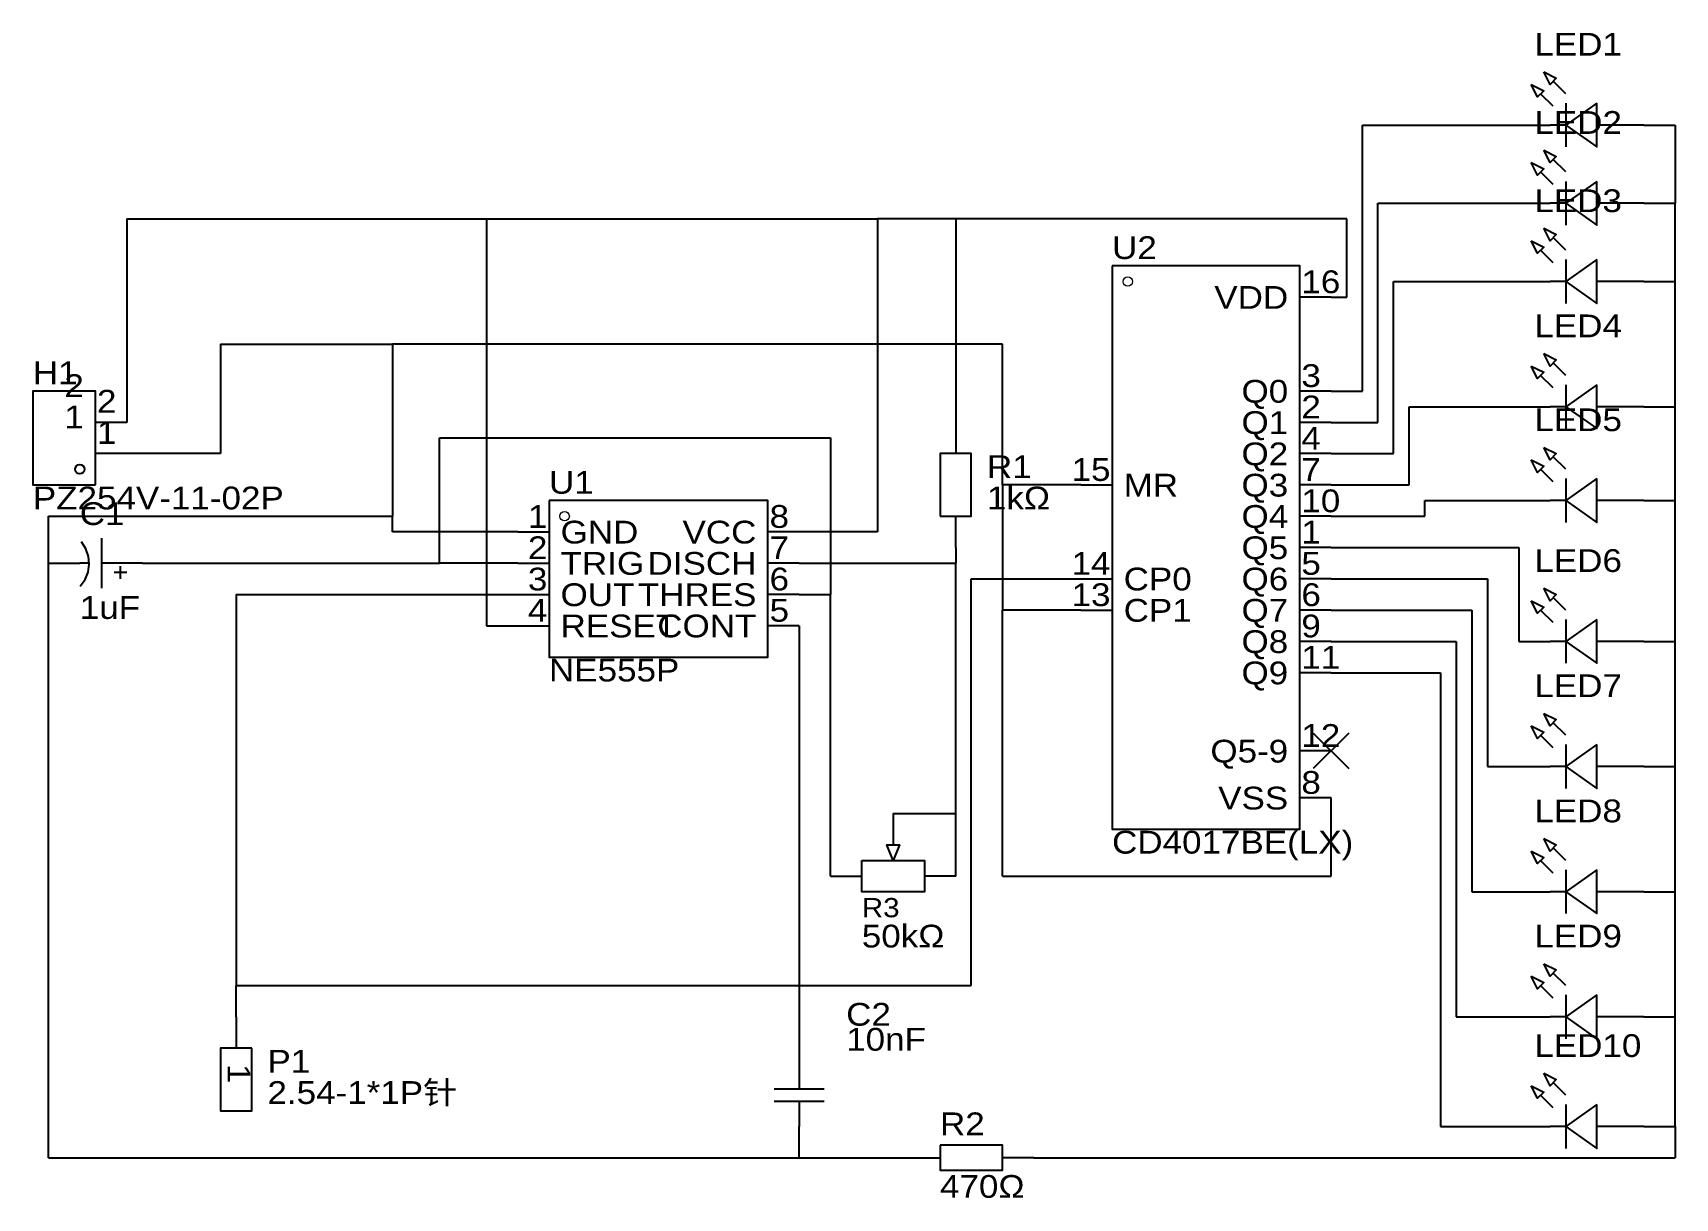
# Model space of a CAD drawing. Header units: millimetres. Extents: x 18 to 151, y 86 to 180.
import ezdxf
from ezdxf.enums import TextEntityAlignment as Align

# ---------------------------------------------------------------- set-up
doc = ezdxf.new("R2010")
doc.units = ezdxf.units.MM
doc.header["$MEASUREMENT"] = 0
doc.styles.get("Standard").update_dxf_attribs({"font": 'arial.ttf'})

msp = doc.modelspace()

# ---------------------------------------------------------------- linework, layer by layer
at = {"color": 1, "true_color": 0xa00000}
for points in [[(139.45, 176.02), (140.46, 175.51), (139.95, 175.01)], [(140.46, 177.04), (141.48, 176.53), (140.97, 176.02)], [(144.78, 174.5), (142.24, 172.72), (144.78, 170.94)], [(140.46, 170.69), (141.48, 170.18), (140.97, 169.67)], [(139.45, 169.67), (140.46, 169.16), (139.95, 168.66)], [(144.78, 168.15), (142.24, 166.37), (144.78, 164.59)], [(140.46, 164.34), (141.48, 163.83), (140.97, 163.32)], [(139.45, 163.32), (140.46, 162.81), (139.95, 162.31)], [(144.78, 161.8), (142.24, 160.02), (144.78, 158.24)], [(105.41, 161.29), (105.41, 115.57), (120.65, 115.57), (120.65, 161.29)], [(140.46, 154.18), (141.48, 153.67), (140.97, 153.16)], [(139.45, 153.16), (140.46, 152.65), (139.95, 152.15)], [(22.86, 143.51), (22.86, 151.13), (17.78, 151.13), (17.78, 143.51)], [(144.78, 151.64), (142.24, 149.86), (144.78, 148.08)], [(91.44, 140.97), (93.98, 140.97), (93.98, 146.05), (91.44, 146.05)], [(139.45, 145.54), (140.46, 145.03), (139.95, 144.53)], [(140.46, 146.56), (141.48, 146.05), (140.97, 145.54)], [(144.78, 144.02), (142.24, 142.24), (144.78, 140.46)], [(59.69, 142.24), (59.69, 129.54), (77.47, 129.54), (77.47, 142.24)], [(140.46, 135.13), (141.48, 134.62), (140.97, 134.11)], [(139.45, 134.11), (140.46, 133.6), (139.95, 133.1)], [(144.78, 132.59), (142.24, 130.81), (144.78, 129.03)], [(140.46, 124.97), (141.48, 124.46), (140.97, 123.95)], [(139.45, 123.95), (140.46, 123.44), (139.95, 122.94)], [(144.78, 122.43), (142.24, 120.65), (144.78, 118.87)], [(140.46, 114.81), (141.48, 114.3), (140.97, 113.79)], [(87.63, 113.03), (87.12, 114.3), (88.14, 114.3)], [(139.45, 113.79), (140.46, 113.28), (139.95, 112.78)], [(85.09, 113.03), (90.17, 113.03), (90.17, 110.49), (85.09, 110.49)], [(144.78, 112.27), (142.24, 110.49), (144.78, 108.71)], [(140.46, 104.65), (141.48, 104.14), (140.97, 103.63)], [(139.45, 103.63), (140.46, 103.12), (139.95, 102.62)], [(144.78, 102.11), (142.24, 100.33), (144.78, 98.55)], [(35.56, 97.79), (33.02, 97.79), (33.02, 92.71), (35.56, 92.71)], [(139.45, 94.74), (140.46, 94.23), (139.95, 93.73)], [(140.46, 95.76), (141.48, 95.25), (140.97, 94.74)], [(144.78, 93.22), (142.24, 91.44), (144.78, 89.66)], [(91.44, 89.92), (91.44, 87.88), (96.52, 87.88), (96.52, 89.92)]]:
    msp.add_lwpolyline(points, close=True, dxfattribs=at)
for points in [[(142.24, 175.26), (141.22, 176.28)], [(141.22, 174.24), (140.21, 175.26)], [(142.24, 174.5), (142.24, 170.94)], [(142.24, 172.72), (140.97, 172.72)], [(146.05, 172.72), (144.78, 172.72)], [(142.24, 168.91), (141.22, 169.93)], [(141.22, 167.89), (140.21, 168.91)], [(142.24, 168.15), (142.24, 164.59)], [(142.24, 166.37), (140.97, 166.37)], [(146.05, 166.37), (144.78, 166.37)], [(142.24, 162.56), (141.22, 163.58)], [(141.22, 161.54), (140.21, 162.56)], [(142.24, 161.8), (142.24, 158.24)], [(142.24, 160.02), (140.97, 160.02)], [(146.05, 160.02), (144.78, 160.02)], [(142.24, 152.4), (141.22, 153.42)], [(141.22, 151.38), (140.21, 152.4)], [(142.24, 151.64), (142.24, 148.08)], [(142.24, 149.86), (140.97, 149.86)], [(146.05, 149.86), (144.78, 149.86)], [(142.24, 144.78), (141.22, 145.8)], [(141.22, 143.76), (140.21, 144.78)], [(142.24, 144.02), (142.24, 140.46)], [(142.24, 142.24), (140.97, 142.24)], [(146.05, 142.24), (144.78, 142.24)], [(21.62, 135.3), (22.02, 135.84), (22.26, 136.44), (22.35, 137.08), (22.3, 137.71), (22.09, 138.33), (21.74, 138.89)], [(23.37, 135.13), (23.37, 139.19)], [(22.35, 137.16), (21.59, 137.16)], [(24.13, 137.16), (23.37, 137.16)], [(25.4, 136.4), (24.38, 136.4)], [(24.89, 135.89), (24.89, 136.91)], [(141.22, 132.33), (140.21, 133.35)], [(142.24, 133.35), (141.22, 134.37)], [(142.24, 132.59), (142.24, 129.03)], [(142.24, 130.81), (140.97, 130.81)], [(146.05, 130.81), (144.78, 130.81)], [(142.24, 123.19), (141.22, 124.21)], [(141.22, 122.17), (140.21, 123.19)], [(142.24, 122.43), (142.24, 118.87)], [(142.24, 120.65), (140.97, 120.65)], [(146.05, 120.65), (144.78, 120.65)], [(142.24, 113.03), (141.22, 114.05)], [(141.22, 112.01), (140.21, 113.03)], [(142.24, 112.27), (142.24, 108.71)], [(142.24, 110.49), (140.97, 110.49)], [(146.05, 110.49), (144.78, 110.49)], [(141.22, 101.85), (140.21, 102.87)], [(142.24, 102.87), (141.22, 103.89)], [(142.24, 102.11), (142.24, 98.55)], [(142.24, 100.33), (140.97, 100.33)], [(146.05, 100.33), (144.78, 100.33)], [(80.01, 96.52), (80.01, 94.49)], [(142.24, 93.98), (141.22, 95)], [(77.98, 94.49), (82.04, 94.49)], [(82.04, 93.47), (77.98, 93.47)], [(80.01, 93.47), (80.01, 91.44)], [(141.22, 92.96), (140.21, 93.98)], [(142.24, 93.22), (142.24, 89.66)], [(142.24, 91.44), (140.97, 91.44)], [(146.05, 91.44), (144.78, 91.44)]]:
    msp.add_lwpolyline(points, dxfattribs=at)
at = {"color": 1, "true_color": 0x008800}
for points in [[(125.73, 151.13), (125.73, 172.72)], [(125.73, 172.72), (138.43, 172.72)], [(148.59, 172.72), (151.13, 172.72)], [(151.13, 172.72), (151.13, 166.37)], [(127, 148.59), (127, 166.37)], [(127, 166.37), (138.43, 166.37)], [(148.59, 166.37), (151.13, 166.37)], [(151.13, 160.02), (151.13, 166.37)], [(25.4, 165.1), (54.61, 165.1)], [(25.4, 165.1), (25.4, 148.59)], [(54.61, 165.1), (86.36, 165.1)], [(54.61, 165.1), (54.61, 132.08)], [(92.71, 165.1), (86.36, 165.1)], [(86.36, 165.1), (86.36, 139.7)], [(124.46, 165.1), (92.71, 165.1)], [(92.71, 165.1), (92.71, 148.59)], [(124.46, 158.75), (124.46, 165.1)], [(128.27, 146.05), (128.27, 160.02)], [(128.27, 160.02), (138.43, 160.02)], [(148.59, 160.02), (151.13, 160.02)], [(151.13, 149.86), (151.13, 160.02)], [(123.19, 158.75), (124.46, 158.75)], [(33.02, 154.94), (46.99, 154.94)], [(33.02, 154.94), (33.02, 146.05)], [(96.52, 154.94), (46.99, 154.94)], [(46.99, 154.94), (46.99, 140.97)], [(96.52, 143.51), (96.52, 154.94)], [(123.19, 151.13), (125.73, 151.13)], [(129.54, 143.51), (129.54, 149.86)], [(129.54, 149.86), (138.43, 149.86)], [(148.59, 149.86), (151.13, 149.86)], [(151.13, 142.24), (151.13, 149.86)], [(123.19, 148.59), (127, 148.59)], [(50.8, 137.16), (50.8, 147.32)], [(50.8, 147.32), (82.55, 147.32)], [(82.55, 147.32), (82.55, 134.62)], [(33.02, 146.05), (25.4, 146.05)], [(123.19, 146.05), (128.27, 146.05)], [(102.87, 143.51), (96.52, 143.51)], [(96.52, 143.51), (96.52, 133.35)], [(123.19, 143.51), (129.54, 143.51)], [(130.81, 140.97), (130.81, 142.24)], [(130.81, 142.24), (138.43, 142.24)], [(148.59, 142.24), (151.13, 142.24)], [(151.13, 130.81), (151.13, 142.24)], [(19.05, 140.97), (46.99, 140.97)], [(19.05, 137.16), (19.05, 140.97)], [(46.99, 139.7), (46.99, 140.97)], [(123.19, 140.97), (130.81, 140.97)], [(57.15, 139.7), (46.99, 139.7)], [(86.36, 139.7), (80.01, 139.7)], [(92.71, 138.43), (92.71, 137.16)], [(123.19, 138.43), (138.43, 138.43)], [(138.43, 138.43), (138.43, 130.81)], [(19.05, 88.9), (19.05, 137.16)], [(26.67, 137.16), (50.8, 137.16)], [(57.15, 137.16), (50.8, 137.16)], [(80.01, 137.16), (92.71, 137.16)], [(92.71, 116.84), (92.71, 137.16)], [(93.98, 102.87), (93.98, 135.89)], [(93.98, 135.89), (102.87, 135.89)], [(123.19, 135.89), (135.89, 135.89)], [(135.89, 135.89), (135.89, 120.65)], [(34.29, 134.62), (34.29, 102.87)], [(34.29, 134.62), (57.15, 134.62)], [(80.01, 134.62), (82.55, 134.62)], [(82.55, 111.76), (82.55, 134.62)], [(102.87, 133.35), (96.52, 133.35)], [(96.52, 111.76), (96.52, 133.35)], [(123.19, 133.35), (134.62, 133.35)], [(134.62, 133.35), (134.62, 110.49)], [(54.61, 132.08), (57.15, 132.08)], [(80.01, 132.08), (80.01, 99.06)], [(123.19, 130.81), (133.35, 130.81)], [(133.35, 130.81), (133.35, 100.33)], [(148.59, 130.81), (151.13, 130.81)], [(151.13, 120.65), (151.13, 130.81)], [(123.19, 128.27), (132.08, 128.27)], [(132.08, 128.27), (132.08, 91.44)], [(135.89, 120.65), (138.43, 120.65)], [(148.59, 120.65), (151.13, 120.65)], [(151.13, 110.49), (151.13, 120.65)], [(123.19, 111.76), (123.19, 118.11)], [(87.63, 116.84), (92.71, 116.84)], [(92.71, 111.76), (92.71, 116.84)], [(96.52, 111.76), (123.19, 111.76)], [(134.62, 110.49), (138.43, 110.49)], [(148.59, 110.49), (151.13, 110.49)], [(151.13, 100.33), (151.13, 110.49)], [(34.29, 100.33), (34.29, 102.87)], [(34.29, 102.87), (93.98, 102.87)], [(133.35, 100.33), (138.43, 100.33)], [(148.59, 100.33), (151.13, 100.33)], [(151.13, 91.44), (151.13, 100.33)], [(132.08, 91.44), (138.43, 91.44)], [(148.59, 91.44), (151.13, 91.44)], [(151.13, 91.44), (151.13, 88.9)], [(19.05, 88.9), (80.01, 88.9)], [(80.01, 88.9), (88.9, 88.9)], [(99.06, 88.9), (151.13, 88.9)]]:
    msp.add_lwpolyline(points, dxfattribs=at)
at = {"color": 1, "true_color": 0x880000}
for points in [[(138.43, 172.72), (140.97, 172.72)], [(148.59, 172.72), (146.05, 172.72)], [(138.43, 166.37), (140.97, 166.37)], [(148.59, 166.37), (146.05, 166.37)], [(138.43, 160.02), (140.97, 160.02)], [(148.59, 160.02), (146.05, 160.02)], [(123.19, 158.75), (120.65, 158.75)], [(123.19, 151.13), (120.65, 151.13)], [(138.43, 149.86), (140.97, 149.86)], [(148.59, 149.86), (146.05, 149.86)], [(25.4, 148.59), (22.86, 148.59)], [(92.71, 148.59), (92.71, 146.05)], [(123.19, 148.59), (120.65, 148.59)], [(25.4, 146.05), (22.86, 146.05)], [(123.19, 146.05), (120.65, 146.05)], [(102.87, 143.51), (105.41, 143.51)], [(123.19, 143.51), (120.65, 143.51)], [(138.43, 142.24), (140.97, 142.24)], [(148.59, 142.24), (146.05, 142.24)], [(92.71, 138.43), (92.71, 140.97)], [(123.19, 140.97), (120.65, 140.97)], [(57.15, 139.7), (59.69, 139.7)], [(80.01, 139.7), (77.47, 139.7)], [(123.19, 138.43), (120.65, 138.43)], [(19.05, 137.16), (21.59, 137.16)], [(26.67, 137.16), (24.13, 137.16)], [(57.15, 137.16), (59.69, 137.16)], [(80.01, 137.16), (77.47, 137.16)], [(102.87, 135.89), (105.41, 135.89)], [(123.19, 135.89), (120.65, 135.89)], [(57.15, 134.62), (59.69, 134.62)], [(80.01, 134.62), (77.47, 134.62)], [(102.87, 133.35), (105.41, 133.35)], [(123.19, 133.35), (120.65, 133.35)], [(57.15, 132.08), (59.69, 132.08)], [(80.01, 132.08), (77.47, 132.08)], [(123.19, 130.81), (120.65, 130.81)], [(138.43, 130.81), (140.97, 130.81)], [(148.59, 130.81), (146.05, 130.81)], [(123.19, 128.27), (120.65, 128.27)], [(123.19, 121.92), (120.65, 121.92)], [(138.43, 120.65), (140.97, 120.65)], [(148.59, 120.65), (146.05, 120.65)], [(123.19, 118.11), (120.65, 118.11)], [(87.63, 116.84), (87.63, 114.3)], [(82.55, 111.76), (85.09, 111.76)], [(92.71, 111.76), (90.17, 111.76)], [(138.43, 110.49), (140.97, 110.49)], [(148.59, 110.49), (146.05, 110.49)], [(34.29, 100.33), (34.29, 97.79)], [(138.43, 100.33), (140.97, 100.33)], [(148.59, 100.33), (146.05, 100.33)], [(80.01, 99.06), (80.01, 96.52)], [(80.01, 88.9), (80.01, 91.44)], [(138.43, 91.44), (140.97, 91.44)], [(148.59, 91.44), (146.05, 91.44)], [(88.9, 88.9), (91.44, 88.9)], [(99.06, 88.9), (96.52, 88.9)]]:
    msp.add_lwpolyline(points, dxfattribs=at)
at = {"color": 1, "true_color": 0x33cc33}
for points in [[(124.63, 123.36), (121.75, 120.48)], [(121.75, 123.36), (124.63, 120.48)]]:
    msp.add_lwpolyline(points, dxfattribs=at)
at = {"color": 1, "lineweight": 0, "true_color": 0xa00000}
for centre in [(106.68, 160.02), (60.96, 140.97)]:
    msp.add_circle(centre, 0.381, dxfattribs=at)
at = {"true_color": 0xa00000}
msp.add_ellipse((21.59, 144.78), major_axis=(0.381, 0), ratio=1, dxfattribs=at)

# ---------------------------------------------------------------- texts
at = {"color": 1, "true_color": 0x000080, "width": 1.1}
for s, height, p in [('LED1', 1.849, (139.7, 177.8)), ('LED2', 1.849, (139.7, 171.45)), ('LED3', 1.849, (139.7, 165.1)), ('U2', 1.849, (105.41, 161.29)), ('LED4', 1.849, (139.7, 154.94)), ('H1', 1.849, (17.78, 151.13)), ('LED5', 1.849, (139.7, 147.32)), ('R1', 1.849, (95.25, 143.51)), ('U1', 1.849, (59.69, 142.24)), ('PZ254V-11-02P', 1.8491, (17.78, 140.97)), ('1kΩ', 1.849, (95.25, 140.97)), ('C1', 1.849, (21.59, 139.7)), ('LED6', 1.849, (139.7, 135.89)), ('1uF', 1.849, (21.59, 132.08)), ('NE555P', 1.849, (59.69, 127)), ('LED7', 1.849, (139.7, 125.73)), ('LED8', 1.849, (139.7, 115.57)), ('CD4017BE(LX)', 1.8491, (105.41, 113.03)), ('R3', 1.56, (85.09, 107.95)), ('50kΩ', 1.849, (85.09, 105.41)), ('LED9', 1.849, (139.7, 105.41)), ('C2', 1.849, (83.82, 99.06)), ('10nF', 1.849, (83.82, 97.03)), ('LED10', 1.849, (139.7, 96.52)), ('P1', 1.849, (36.83, 95.25)), ('2.54-1*1P针', 1.849, (36.83, 92.71)), ('R2', 1.849, (91.44, 90.17)), ('470Ω', 1.849, (91.44, 85.09))]:
    msp.add_text(s, height=height, dxfattribs=at).set_placement(p, align=Align.BOTTOM_LEFT)
at = {"color": 1, "true_color": 0x000000, "width": 1.1}
for s, height, p in [('16', 1.849, (120.78, 158.52)), ('3', 1.85, (120.78, 150.9)), ('2', 1.85, (22.99, 148.82)), ('2', 1.85, (120.78, 148.36)), ('1', 1.85, (22.99, 146.28)), ('4', 1.85, (120.78, 145.82)), ('7', 1.85, (120.78, 143.28)), ('MR', 1.849, (106.35, 142.01)), ('10', 1.849, (120.78, 140.74)), ('8', 1.85, (77.6, 139.47)), ('GND', 1.849, (60.63, 138.2)), ('1', 1.85, (120.78, 138.2)), ('7', 1.85, (77.6, 136.93)), ('TRIG', 1.849, (60.63, 135.66)), ('5', 1.85, (120.78, 135.66)), ('6', 1.85, (77.6, 134.39)), ('CP0', 1.849, (106.35, 134.39)), ('OUT', 1.849, (60.63, 133.12)), ('6', 1.85, (120.78, 133.12)), ('5', 1.85, (77.6, 131.85)), ('CP1', 1.849, (106.35, 131.85)), ('RESET', 1.849, (60.63, 130.58)), ('9', 1.85, (120.78, 130.58)), ('11', 1.849, (120.78, 128.04)), ('12', 1.849, (120.78, 121.69)), ('8', 1.85, (120.78, 117.88))]:
    msp.add_text(s, height=height, dxfattribs=at).set_placement(p, align=Align.BOTTOM_LEFT)
for s, height, p in [('VDD', 1.849, (119.71, 157.25)), ('2', 1.85, (21.92, 150.09)), ('Q0', 1.849, (119.71, 149.63)), ('1', 1.85, (21.92, 147.55)), ('Q1', 1.849, (119.71, 147.09)), ('Q2', 1.849, (119.71, 144.55)), ('15', 1.849, (105.28, 143.28)), ('Q3', 1.849, (119.71, 142.01)), ('1', 1.85, (59.56, 139.47)), ('Q4', 1.849, (119.71, 139.47)), ('VCC', 1.849, (76.53, 138.2)), ('2', 1.85, (59.56, 136.93)), ('Q5', 1.849, (119.71, 136.93)), ('DISCH', 1.849, (76.53, 135.66)), ('14', 1.849, (105.28, 135.66)), ('3', 1.85, (59.56, 134.39)), ('Q6', 1.849, (119.71, 134.39)), ('THRES', 1.849, (76.53, 133.12)), ('13', 1.849, (105.28, 133.12)), ('4', 1.85, (59.56, 131.85)), ('Q7', 1.849, (119.71, 131.85)), ('CONT', 1.849, (76.53, 130.58)), ('Q8', 1.849, (119.71, 129.31)), ('Q9', 1.849, (119.71, 126.77)), ('Q5-9', 1.849, (119.71, 120.42)), ('VSS', 1.849, (119.71, 116.61))]:
    msp.add_text(s, height=height, dxfattribs=at).set_placement(p, align=Align.BOTTOM_RIGHT)
msp.add_text('1', height=1.85, rotation=270, dxfattribs=at).set_placement((33.04, 96.52), align=Align.BOTTOM_LEFT)

doc.saveas('drawing.dxf')
